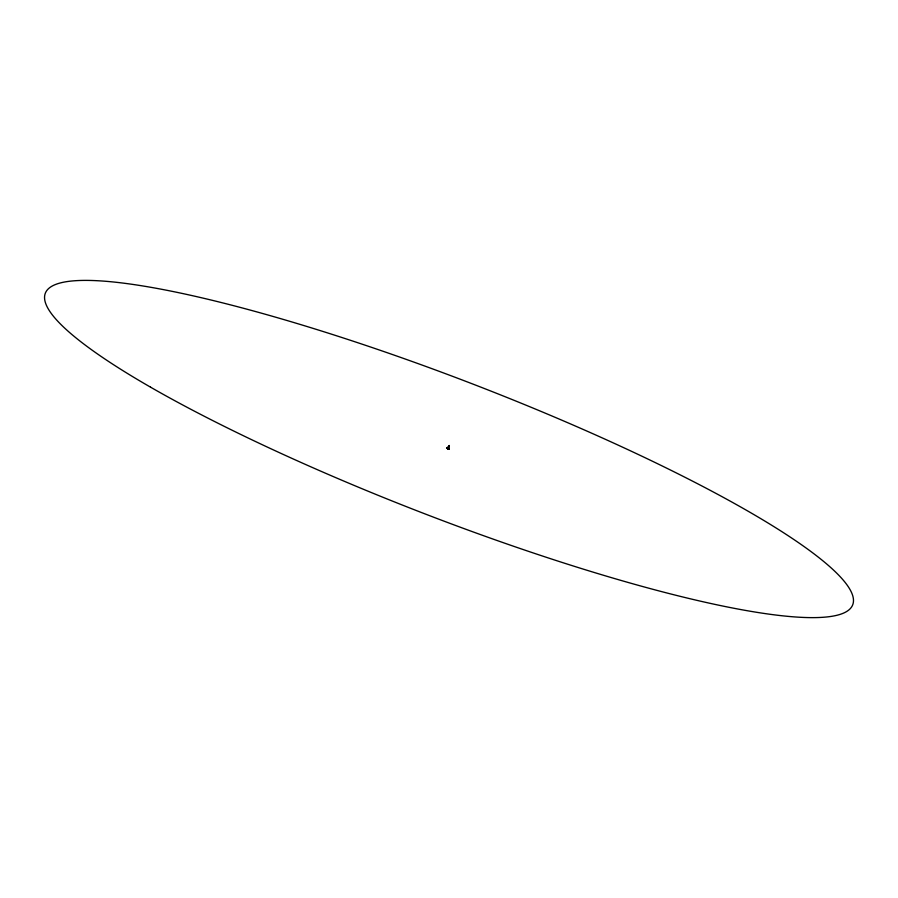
<?xml version="1.0" encoding="UTF-8"?>
<svg xmlns="http://www.w3.org/2000/svg" width="898" height="898" viewBox="0 0 898 898"><rect width="100%" height="100%" fill="white"/><g stroke="black" fill="none" stroke-linecap="round" stroke-linejoin="round"><path stroke-width="1.35" d="M447.125 448.091C452.412 449.18 444.622 450.021 449.281 445.722L449.079 448.933M447.799 448.663L447.047 448.259L449.011 449.123L447.024 448.225L449.09 448.933L447.945 448.551A5.949 0.932 20.7 0 1 447.283 448.248L449.326 445.475M448.472 448.955L448.192 448.787A4.613 0.741 21.1 0 0 448.517 448.944L448.641 448.944A4.613 0.741 21.1 0 0 448.36 448.798C444.993 447.473 451.514 449.808 447.114 448.158A8.396 1.807 19.1 0 0 447.675 448.405C450.235 448.809 446.295 448.585 447.518 447.743M447.844 448.585L447.833 448.641A5.545 0.876 20.7 0 1 447.283 448.248L447.283 448.416M447.327 448.315L447.619 448.349A5.366 0.842 20.7 0 1 448.158 448.529L448.989 448.921L447.473 448.517M448.529 447.911L448.169 448.573A2.739 0.617 18.9 0 1 447.776 448.45L448.181 448.596A5.949 0.932 20.7 0 0 447.541 448.248L449.011 448.966L447.137 448.214L448.315 448.405M447.406 448.225L448.506 448.742M447.574 448.349L448.068 448.439M448.708 448.978L448.08 448.798M150.538 387.161A432.746 69.191 21.1 0 0 834.68 615.781A432.746 69.191 21.1 0 0 361.782 344.057A432.746 69.191 21.1 0 0 150.538 387.161"/></g></svg>
